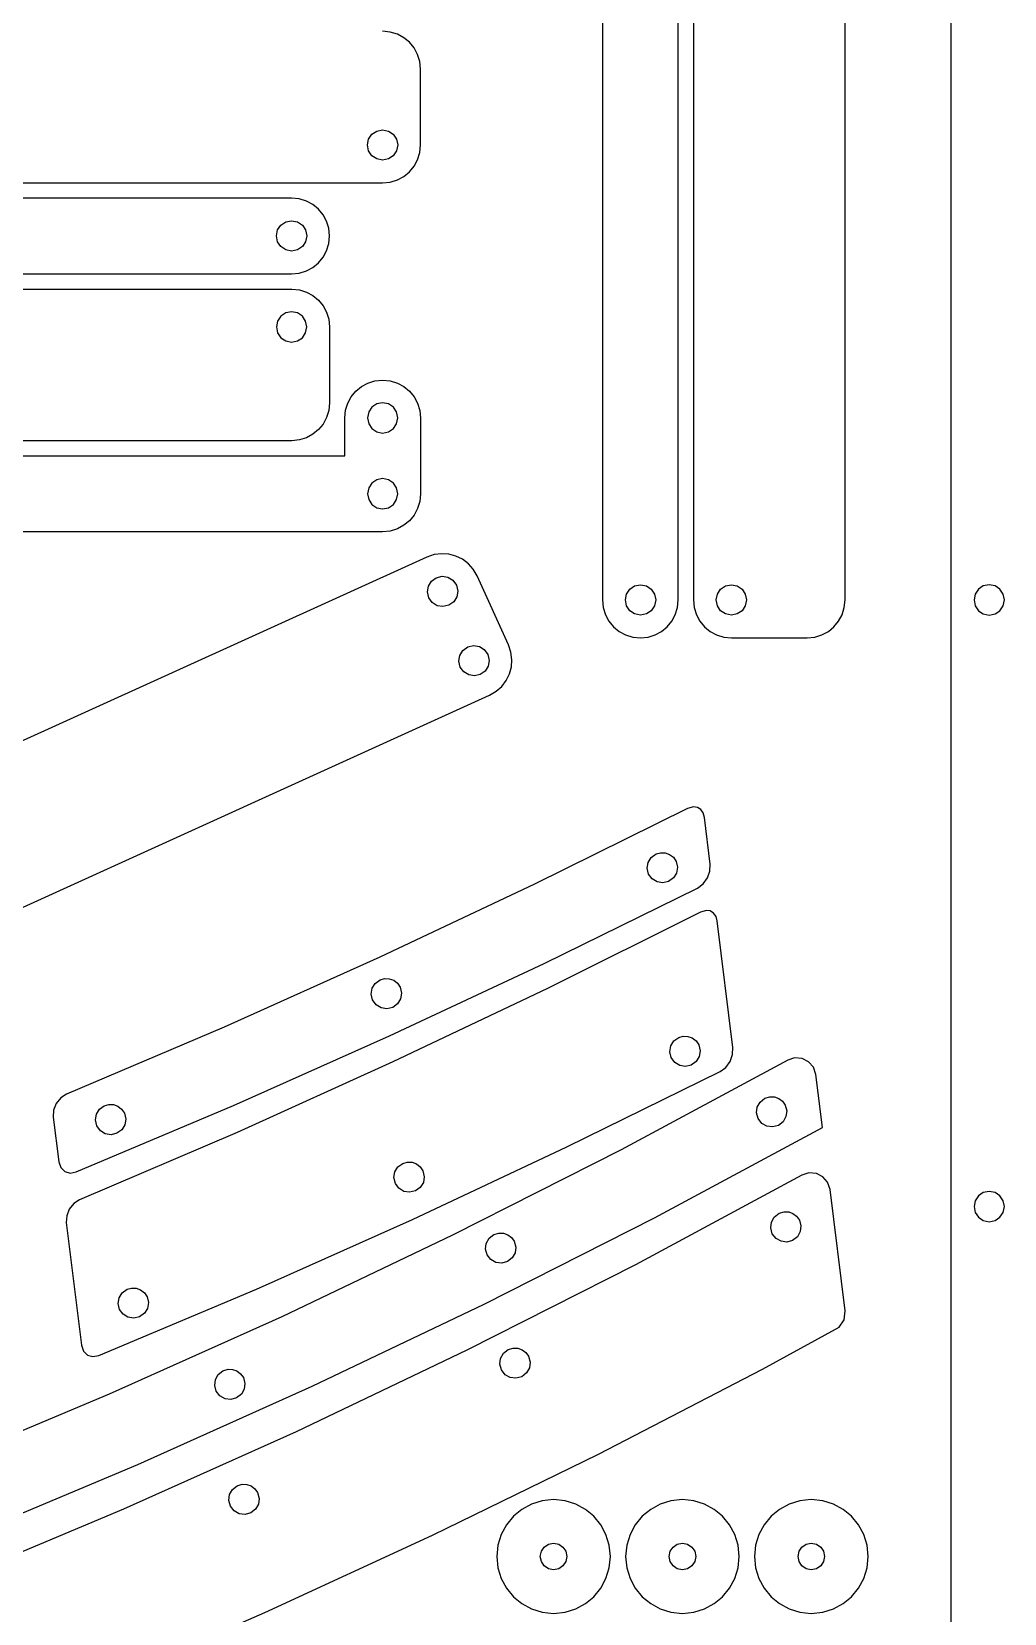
# Model space of a CAD drawing. Extents: x -2300 to 2026, y -6513 to 1502.
# Drawn here: x -1498.1 to -1369.8, y 963.6 to 1172.2 of the extents above; entities that cross this region are included whole.
import ezdxf

# ---------------------------------------------------------------- set-up
doc = ezdxf.new("R2010")
doc.units = 0

msp = doc.modelspace()

# ---------------------------------------------------------------- linework, layer by layer
at = {"layer": 'Layer 1'}
for p, q in [((-1422.83992, 1497.24), (-1422.84, 1097.24)), ((-1412.84008, 1097.24), (-1412.84, 1497.24)), ((-1410.84017, 1497.23959), (-1410.84, 1097.24)), ((-1390.83983, 1097.24041), (-1390.84, 1497.24)), ((-1376.83972, 857.236), (-1376.84, 1497.24)), ((-1450.84025, 1172.138952), (-1451.85041, 1172.24019)), ((-1449.900494, 1171.848444), (-1450.84025, 1172.138952)), ((-1449.050955, 1171.388475), (-1449.900494, 1171.848444)), ((-1448.311447, 1170.778853), (-1449.050955, 1171.388475)), ((-1447.701785, 1170.039385), (-1448.311447, 1170.778853)), ((-1447.24178, 1169.189882), (-1447.701785, 1170.039385)), ((-1446.951247, 1168.250151), (-1447.24178, 1169.189882)), ((-1446.85, 1167.24), (-1446.951247, 1168.250151)), ((-1446.84959, 1157.24019), (-1446.85, 1167.24)), ((-1453.84901, 1157.23985), (-1453.691865, 1158.018394)), ((-1453.691865, 1158.018394), (-1453.263305, 1158.654068)), ((-1453.263305, 1158.654068), (-1452.627645, 1159.082639)), ((-1452.627645, 1159.082639), (-1451.8492, 1159.23988)), ((-1451.8492, 1159.23988), (-1451.070436, 1159.082762)), ((-1451.8492, 1159.23988), (-1451.8492, 1159.23988)), ((-1451.070436, 1159.082762), (-1450.434519, 1158.654229)), ((-1450.434519, 1158.654229), (-1450.005824, 1158.018515)), ((-1450.005824, 1158.018515), (-1449.84873, 1157.23985)), ((-1453.691711, 1156.461498), (-1453.84901, 1157.23985)), ((-1453.26306, 1155.825828), (-1453.691711, 1156.461498)), ((-1452.627432, 1155.397216), (-1453.26306, 1155.825828)), ((-1450.434683, 1155.82566), (-1451.070559, 1155.397092)), ((-1450.005948, 1156.461371), (-1450.434683, 1155.82566)), ((-1449.84873, 1157.23985), (-1450.005948, 1156.461371)), ((-1447.24137, 1155.290308), (-1446.950837, 1156.230039)), ((-1446.950837, 1156.230039), (-1446.84959, 1157.24019)), ((-1451.8492, 1155.24004), (-1452.627432, 1155.397216)), ((-1451.070559, 1155.397092), (-1451.8492, 1155.24004)), ((-1449.050545, 1153.091715), (-1448.311037, 1153.701338)), ((-1448.311037, 1153.701338), (-1447.701375, 1154.440805)), ((-1447.701375, 1154.440805), (-1447.24137, 1155.290308)), ((-2171.85025, 1152.23981), (-1451.85, 1152.24)), ((-1451.85, 1152.24), (-1450.83984, 1152.341238)), ((-1450.83984, 1152.341238), (-1449.900084, 1152.631746)), ((-1449.900084, 1152.631746), (-1449.050545, 1153.091715)), ((-1463.85, 1150.23994), (-2178.85, 1150.24)), ((-1462.83984, 1150.138702), (-1463.85, 1150.23994)), ((-1461.900084, 1149.848194), (-1462.83984, 1150.138702)), ((-1461.050545, 1149.388225), (-1461.900084, 1149.848194)), ((-1460.311037, 1148.778603), (-1461.050545, 1149.388225)), ((-1459.701375, 1148.039135), (-1460.311037, 1148.778603)), ((-1459.24137, 1147.189632), (-1459.701375, 1148.039135)), ((-1465.84901, 1145.25809), (-1465.691865, 1146.036507)), ((-1465.691711, 1144.479611), (-1465.84901, 1145.25809)), ((-1465.691865, 1146.036507), (-1465.263305, 1146.672115)), ((-1465.263305, 1146.672115), (-1464.627645, 1147.100663)), ((-1464.627645, 1147.100663), (-1463.8492, 1147.2579)), ((-1463.8492, 1147.2579), (-1463.070436, 1147.100785)), ((-1463.8492, 1147.2579), (-1463.8492, 1147.2579)), ((-1463.070436, 1147.100785), (-1462.434519, 1146.672277)), ((-1462.434519, 1146.672277), (-1462.005824, 1146.036628)), ((-1461.84873, 1145.25809), (-1462.005948, 1144.479484)), ((-1462.005824, 1146.036628), (-1461.84873, 1145.25809)), ((-1458.950837, 1146.249901), (-1459.24137, 1147.189632)), ((-1458.84959, 1145.23975), (-1458.950837, 1146.249901)), ((-1458.950837, 1144.229618), (-1458.84959, 1145.23975)), ((-1465.26306, 1143.843876), (-1465.691711, 1144.479611)), ((-1464.627432, 1143.41524), (-1465.26306, 1143.843876)), ((-1463.8492, 1143.25806), (-1464.627432, 1143.41524)), ((-1463.070559, 1143.415115), (-1463.8492, 1143.25806)), ((-1462.434683, 1143.843708), (-1463.070559, 1143.415115)), ((-1462.005948, 1144.479484), (-1462.434683, 1143.843708)), ((-1459.701375, 1142.440504), (-1459.24137, 1143.289937)), ((-1459.24137, 1143.289937), (-1458.950837, 1144.229618)), ((-1461.900084, 1140.631677), (-1461.050545, 1141.091576)), ((-1461.050545, 1141.091576), (-1460.311037, 1141.701118)), ((-1460.311037, 1141.701118), (-1459.701375, 1142.440504)), ((-2183.85025, 1140.24025), (-1463.85, 1140.24)), ((-1463.85, 1140.24), (-1462.83984, 1140.341219)), ((-1462.83984, 1140.341219), (-1461.900084, 1140.631677)), ((-2183.85047, 1138.24019), (-1463.84, 1138.24)), ((-1463.84, 1138.24), (-1462.829849, 1138.138753)), ((-1462.829849, 1138.138753), (-1461.890118, 1137.848223)), ((-1461.890118, 1137.848223), (-1461.040615, 1137.388227)), ((-1461.040615, 1137.388227), (-1460.301147, 1136.77858)), ((-1464.627055, 1135.082764), (-1465.262725, 1134.654152)), ((-1463.8487, 1135.23994), (-1464.627055, 1135.082764)), ((-1463.070152, 1135.082888), (-1463.8487, 1135.23994)), ((-1462.434265, 1134.65432), (-1463.070152, 1135.082888)), ((-1460.301147, 1136.77858), (-1459.691525, 1136.039099)), ((-1459.691525, 1136.039099), (-1459.231556, 1135.189599)), ((-1459.231556, 1135.189599), (-1458.941048, 1134.249897)), ((-1465.691335, 1134.018482), (-1465.84851, 1133.24013)), ((-1465.84851, 1133.24013), (-1465.691364, 1132.461586)), ((-1465.262725, 1134.654152), (-1465.691335, 1134.018482)), ((-1462.005478, 1134.018609), (-1462.434265, 1134.65432)), ((-1461.84823, 1133.24013), (-1462.005478, 1134.018609)), ((-1462.005447, 1132.461465), (-1461.84823, 1133.24013)), ((-1458.941048, 1134.249897), (-1458.83981, 1133.23981)), ((-1458.83981, 1133.23981), (-1458.84, 1123.24)), ((-1465.691364, 1132.461586), (-1465.262805, 1131.825912)), ((-1465.262805, 1131.825912), (-1464.627145, 1131.397341)), ((-1464.627145, 1131.397341), (-1463.8487, 1131.2401)), ((-1463.8487, 1131.2401), (-1463.070056, 1131.397218)), ((-1463.8487, 1131.2401), (-1463.8487, 1131.2401)), ((-1463.070056, 1131.397218), (-1462.43418, 1131.825751)), ((-1462.43418, 1131.825751), (-1462.005447, 1132.461465)), ((-1455.988424, 1124.039022), (-1455.378882, 1124.778357)), ((-1455.378882, 1124.778357), (-1454.639496, 1125.387869)), ((-1454.639496, 1125.387869), (-1453.790063, 1125.847764)), ((-1453.790063, 1125.847764), (-1452.850382, 1126.138248)), ((-1452.850382, 1126.138248), (-1451.84025, 1126.23953)), ((-1451.84025, 1126.23953), (-1451.84, 1126.23)), ((-1451.84, 1126.23), (-1450.829995, 1126.128782)), ((-1450.829995, 1126.128782), (-1449.890376, 1125.838327)), ((-1449.890376, 1125.838327), (-1449.040959, 1125.378436)), ((-1449.040959, 1125.378436), (-1448.30156, 1124.76891)), ((-1448.30156, 1124.76891), (-1447.691996, 1124.02955)), ((-1458.84, 1123.24), (-1458.941238, 1122.229849)), ((-1456.738781, 1122.25005), (-1456.448323, 1123.189655)), ((-1456.448323, 1123.189655), (-1455.988424, 1124.039022)), ((-1453.254461, 1122.662677), (-1453.683005, 1122.027028)), ((-1452.618695, 1123.091185), (-1453.254461, 1122.662677)), ((-1451.84, 1123.2483), (-1452.618695, 1123.091185)), ((-1451.06159, 1123.091156), (-1451.84, 1123.2483)), ((-1451.84, 1123.2483), (-1451.84, 1123.2483)), ((-1450.426005, 1122.662597), (-1451.06159, 1123.091156)), ((-1449.997521, 1122.026938), (-1450.426005, 1122.662597)), ((-1447.691996, 1124.02955), (-1447.232082, 1123.180156)), ((-1447.232082, 1123.180156), (-1446.941634, 1122.240529)), ((-1459.691715, 1120.440615), (-1460.301338, 1119.701147)), ((-1459.231746, 1121.290118), (-1459.691715, 1120.440615)), ((-1458.941238, 1122.229849), (-1459.231746, 1121.290118)), ((-1456.84, 1121.24), (-1456.738781, 1122.25005)), ((-1456.84, 1116.23), (-1456.84, 1121.24)), ((-1453.683005, 1122.027028), (-1453.84003, 1121.24849)), ((-1453.84003, 1121.24849), (-1453.682881, 1120.470011)), ((-1453.682881, 1120.470011), (-1453.254297, 1119.8343)), ((-1450.426168, 1119.834468), (-1449.997582, 1120.470138)), ((-1449.997582, 1120.470138), (-1449.84041, 1121.24849)), ((-1449.84041, 1121.24849), (-1449.997521, 1122.026938)), ((-1446.941634, 1122.240529), (-1446.84047, 1121.23047)), ((-1446.84047, 1121.23047), (-1446.84, 1111.23)), ((-1463.84019, 1118.23981), (-2183.85, 1118.24)), ((-1462.830039, 1118.341048), (-1463.84019, 1118.23981)), ((-1461.890308, 1118.631556), (-1462.830039, 1118.341048)), ((-1461.040805, 1119.091525), (-1461.890308, 1118.631556)), ((-1460.301338, 1119.701147), (-1461.040805, 1119.091525)), ((-1453.254297, 1119.8343), (-1452.618572, 1119.405732)), ((-1452.618572, 1119.405732), (-1451.84, 1119.24868)), ((-1451.84, 1119.24868), (-1451.061772, 1119.405856)), ((-1451.061772, 1119.405856), (-1450.426168, 1119.834468)), ((-1771.85, 1116.23972), (-1456.84, 1116.23)), ((-1453.683005, 1112.026628), (-1453.84003, 1111.24809)), ((-1453.254461, 1112.662277), (-1453.683005, 1112.026628)), ((-1452.618695, 1113.090785), (-1453.254461, 1112.662277)), ((-1451.84, 1113.2479), (-1452.618695, 1113.090785)), ((-1451.06159, 1113.090663), (-1451.84, 1113.2479)), ((-1451.84, 1113.2479), (-1451.84, 1113.2479)), ((-1450.426005, 1112.662115), (-1451.06159, 1113.090663)), ((-1449.997521, 1112.026507), (-1450.426005, 1112.662115)), ((-1449.84041, 1111.24809), (-1449.997521, 1112.026507)), ((-1453.84003, 1111.24809), (-1453.682881, 1110.469608)), ((-1453.682881, 1110.469608), (-1453.254297, 1109.833873)), ((-1453.254297, 1109.833873), (-1452.618572, 1109.405239)), ((-1451.061772, 1109.405271), (-1450.426168, 1109.833958)), ((-1450.426168, 1109.833958), (-1449.997582, 1110.469704)), ((-1449.997582, 1110.469704), (-1449.84041, 1111.24809)), ((-1446.941237, 1110.219878), (-1447.231742, 1109.280221)), ((-1446.84, 1111.23), (-1446.941237, 1110.219878)), ((-1452.618572, 1109.405239), (-1451.84, 1109.24806)), ((-1451.84, 1109.24806), (-1451.061772, 1109.405271)), ((-1448.30131, 1107.691478), (-1449.040751, 1107.081976)), ((-1447.691703, 1108.430824), (-1448.30131, 1107.691478)), ((-1447.231742, 1109.280221), (-1447.691703, 1108.430824)), ((-1451.83997, 1106.23047), (-1771.85, 1106.24)), ((-1450.829892, 1106.331679), (-1451.83997, 1106.23047)), ((-1449.890215, 1106.622113), (-1450.829892, 1106.331679)), ((-1449.040751, 1107.081976), (-1449.890215, 1106.622113)), ((-1445.992, 1102.89282), (-1664.53, 1003.69)), ((-1445.030354, 1103.218191), (-1445.992, 1102.89282)), ((-1444.054617, 1103.342143), (-1445.030354, 1103.218191)), ((-1443.091009, 1103.274514), (-1444.054617, 1103.342143)), ((-1442.165745, 1103.025142), (-1443.091009, 1103.274514)), ((-1441.305043, 1102.603866), (-1442.165745, 1103.025142)), ((-1440.53512, 1102.020523), (-1441.305043, 1102.603866)), ((-1439.882193, 1101.284952), (-1440.53512, 1102.020523)), ((-1445.804434, 1099.060086), (-1445.402732, 1099.713074)), ((-1445.402732, 1099.713074), (-1444.759, 1100.177995)), ((-1444.759, 1100.178), (-1443.985073, 1100.356841)), ((-1444.759, 1100.177995), (-1444.759, 1100.178)), ((-1443.985073, 1100.356841), (-1443.228887, 1100.229473)), ((-1443.228887, 1100.229473), (-1442.575696, 1099.827827)), ((-1442.575696, 1099.827827), (-1442.11075, 1099.18383)), ((-1439.37248, 1100.40699), (-1439.882193, 1101.284952)), ((-1435.23899, 1091.30136), (-1439.37248, 1100.40699)), ((-1445.932022, 1098.30414), (-1445.804434, 1099.060086)), ((-1445.753411, 1097.530345), (-1445.932022, 1098.30414)), ((-1445.288534, 1096.886622), (-1445.753411, 1097.530345)), ((-1442.059782, 1097.653831), (-1442.461615, 1097.00073)), ((-1442.11075, 1099.18383), (-1441.932146, 1098.409947)), ((-1441.932146, 1098.409947), (-1442.059782, 1097.653831)), ((-1422.84, 1097.24), (-1422.738782, 1096.229846)), ((-1419.82197, 1097.2399), (-1419.664792, 1098.018187)), ((-1419.664915, 1096.461387), (-1419.82197, 1097.2399)), ((-1419.664792, 1098.018187), (-1419.236177, 1098.653705)), ((-1419.236177, 1098.653705), (-1418.600503, 1099.082163)), ((-1418.600503, 1099.082163), (-1417.82215, 1099.23927)), ((-1417.82215, 1099.23927), (-1417.043615, 1099.082226)), ((-1417.043615, 1099.082226), (-1416.407942, 1098.653871)), ((-1416.407942, 1098.653871), (-1415.979363, 1098.018373)), ((-1415.979363, 1098.018373), (-1415.82211, 1097.2399)), ((-1415.82211, 1097.2399), (-1415.979228, 1096.461269)), ((-1415.82211, 1097.2399), (-1415.82211, 1097.2399)), ((-1412.941318, 1096.229846), (-1412.84008, 1097.24)), ((-1410.84, 1097.24), (-1410.738763, 1096.229846)), ((-1407.83994, 1097.2399), (-1407.682766, 1098.018187)), ((-1407.682897, 1096.461387), (-1407.83994, 1097.2399)), ((-1407.682766, 1098.018187), (-1407.25416, 1098.653705)), ((-1407.25416, 1098.653705), (-1406.618493, 1099.082163)), ((-1406.618493, 1099.082163), (-1405.84014, 1099.23927)), ((-1405.84014, 1099.23927), (-1405.06159, 1099.082226)), ((-1405.06159, 1099.082226), (-1404.425914, 1098.653871)), ((-1404.425914, 1098.653871), (-1403.997341, 1098.018373)), ((-1403.997341, 1098.018373), (-1403.8401, 1097.2399)), ((-1403.8401, 1097.2399), (-1403.997218, 1096.461269)), ((-1403.8401, 1097.2399), (-1403.8401, 1097.2399)), ((-1390.941068, 1096.230256), (-1390.83983, 1097.24041)), ((-1373.664801, 1098.015114), (-1373.82198, 1097.2366)), ((-1373.236167, 1098.650924), (-1373.664801, 1098.015114)), ((-1372.600432, 1099.079636), (-1373.236167, 1098.650924)), ((-1371.82195, 1099.23685), (-1372.600432, 1099.079636)), ((-1371.043412, 1099.079761), (-1371.82195, 1099.23685)), ((-1370.407763, 1098.651092), (-1371.043412, 1099.079761)), ((-1369.979255, 1098.015241), (-1370.407763, 1098.651092)), ((-1369.82214, 1097.2366), (-1369.979255, 1098.015241)), ((-1444.635493, 1096.484963), (-1445.288534, 1096.886622)), ((-1443.879459, 1096.357382), (-1444.635493, 1096.484963)), ((-1443.105601, 1096.53589), (-1443.879459, 1096.357382)), ((-1442.461615, 1097.00073), (-1443.105601, 1096.53589)), ((-1422.738782, 1096.229846), (-1422.448325, 1095.290092)), ((-1422.448325, 1095.290092), (-1421.988427, 1094.440554)), ((-1419.236341, 1095.825576), (-1419.664915, 1096.461387)), ((-1418.600626, 1095.396864), (-1419.236341, 1095.825576)), ((-1417.82215, 1095.23965), (-1418.600626, 1095.396864)), ((-1417.043479, 1095.396746), (-1417.82215, 1095.23965)), ((-1416.407762, 1095.825419), (-1417.043479, 1095.396746)), ((-1415.979228, 1096.461269), (-1416.407762, 1095.825419)), ((-1413.691794, 1094.440554), (-1413.231825, 1095.290092)), ((-1413.231825, 1095.290092), (-1412.941318, 1096.229846)), ((-1410.738763, 1096.229846), (-1410.448259, 1095.290092)), ((-1410.448259, 1095.290092), (-1409.988294, 1094.440554)), ((-1407.254329, 1095.825576), (-1407.682897, 1096.461387)), ((-1406.618616, 1095.396864), (-1407.254329, 1095.825576)), ((-1405.84014, 1095.23965), (-1406.618616, 1095.396864)), ((-1405.061469, 1095.396746), (-1405.84014, 1095.23965)), ((-1404.425752, 1095.825419), (-1405.061469, 1095.396746)), ((-1403.997218, 1096.461269), (-1404.425752, 1095.825419)), ((-1391.691544, 1094.440964), (-1391.231575, 1095.290502)), ((-1391.231575, 1095.290502), (-1390.941068, 1096.230256)), ((-1373.82198, 1097.2366), (-1373.6648, 1096.458241)), ((-1373.6648, 1096.458241), (-1373.236164, 1095.822547)), ((-1373.236164, 1095.822547), (-1372.600429, 1095.393873)), ((-1372.600429, 1095.393873), (-1371.82195, 1095.23657)), ((-1371.82195, 1095.23657), (-1371.043533, 1095.393719)), ((-1371.043533, 1095.393719), (-1370.407925, 1095.822303)), ((-1370.407925, 1095.822303), (-1369.979377, 1096.458028)), ((-1369.979377, 1096.458028), (-1369.82214, 1097.2366)), ((-1369.82214, 1097.2366), (-1369.82214, 1097.2366)), ((-1421.988427, 1094.440554), (-1421.378886, 1093.701045)), ((-1421.378886, 1093.701045), (-1420.6395, 1093.09138)), ((-1420.6395, 1093.09138), (-1419.790067, 1092.631373)), ((-1415.89038, 1092.631373), (-1415.04088, 1093.09138)), ((-1415.04088, 1093.09138), (-1414.301415, 1093.701045)), ((-1414.301415, 1093.701045), (-1413.691794, 1094.440554)), ((-1409.988294, 1094.440554), (-1409.378676, 1093.701045)), ((-1409.378676, 1093.701045), (-1408.639213, 1093.09138)), ((-1408.639213, 1093.09138), (-1407.789713, 1092.631373)), ((-1393.89013, 1092.631783), (-1393.04063, 1093.09179)), ((-1393.04063, 1093.09179), (-1392.301165, 1093.701455)), ((-1392.301165, 1093.701455), (-1391.691544, 1094.440964)), ((-1441.253932, 1090.574099), (-1440.6102, 1091.038997)), ((-1440.6102, 1091.039), (-1439.836277, 1091.217816)), ((-1440.6102, 1091.038997), (-1440.6102, 1091.039)), ((-1439.836277, 1091.217816), (-1439.080115, 1091.090512)), ((-1439.080115, 1091.090512), (-1438.426988, 1090.68892)), ((-1434.913624, 1090.339697), (-1435.23899, 1091.30136)), ((-1419.790067, 1092.631373), (-1418.850385, 1092.340838)), ((-1418.850385, 1092.340838), (-1417.84025, 1092.23959)), ((-1417.84025, 1092.23959), (-1416.830106, 1092.340838)), ((-1416.830106, 1092.340838), (-1415.89038, 1092.631373)), ((-1407.789713, 1092.631373), (-1406.849983, 1092.340838)), ((-1406.849983, 1092.340838), (-1405.83983, 1092.23959)), ((-1405.83983, 1092.23959), (-1395.84, 1092.24)), ((-1395.84, 1092.24), (-1394.829856, 1092.341248)), ((-1394.829856, 1092.341248), (-1393.89013, 1092.631783)), ((-1441.783222, 1089.165173), (-1441.655634, 1089.921121)), ((-1441.604611, 1088.391367), (-1441.783222, 1089.165173)), ((-1441.655634, 1089.921121), (-1441.253932, 1090.574099)), ((-1438.426988, 1090.68892), (-1437.96217, 1090.044874)), ((-1437.96217, 1090.044874), (-1437.783473, 1089.270991)), ((-1437.783473, 1089.270991), (-1437.91112, 1088.514875)), ((-1434.789699, 1089.363917), (-1434.913624, 1090.339697)), ((-1434.857372, 1088.400247), (-1434.789699, 1089.363917)), ((-1441.139645, 1087.747648), (-1441.604611, 1088.391367)), ((-1440.486638, 1087.34598), (-1441.139645, 1087.747648)), ((-1439.730721, 1087.218398), (-1440.486638, 1087.34598)), ((-1438.957021, 1087.396934), (-1439.730721, 1087.218398)), ((-1438.313004, 1087.861774), (-1438.957021, 1087.396934)), ((-1437.91112, 1088.514875), (-1438.313004, 1087.861774)), ((-1435.528147, 1086.614141), (-1435.106802, 1087.474913)), ((-1435.106802, 1087.474913), (-1434.857372, 1088.400247)), ((-1437.72524, 1084.68147), (-1436.847208, 1085.191193)), ((-1436.847208, 1085.191193), (-1436.111562, 1085.844159)), ((-1436.111562, 1085.844159), (-1435.528147, 1086.614141)), ((-1656.26324, 985.47867), (-1437.72524, 1084.68147)), ((-1411.614647, 1069.744656), (-1431.812978, 1059.745301)), ((-1410.83, 1069.96), (-1411.614647, 1069.744656)), ((-1410.305575, 1069.878732), (-1410.830026, 1069.960016)), ((-1410.830026, 1069.960016), (-1410.83, 1069.96)), ((-1409.869554, 1069.607246), (-1410.305575, 1069.878732)), ((-1409.552209, 1069.161553), (-1409.869554, 1069.607246)), ((-1409.383786, 1068.557646), (-1409.552209, 1069.161553)), ((-1408.62266, 1062.408566), (-1409.383786, 1068.557646)), ((-1415.778203, 1063.745712), (-1415.199719, 1063.910518)), ((-1415.19972, 1063.91052), (-1414.571609, 1063.890384)), ((-1415.199719, 1063.910518), (-1415.19972, 1063.91052)), ((-1414.571609, 1063.890384), (-1413.986492, 1063.679961)), ((-1416.947931, 1061.869313), (-1416.82193, 1062.625692)), ((-1416.767585, 1061.095722), (-1416.947931, 1061.869313)), ((-1416.82193, 1062.625692), (-1416.421411, 1063.279583)), ((-1416.421411, 1063.279583), (-1415.778203, 1063.745712)), ((-1413.986492, 1063.679961), (-1413.490101, 1063.296275)), ((-1413.490101, 1063.296275), (-1413.12817, 1062.75635)), ((-1413.12817, 1062.75635), (-1412.948226, 1061.982943)), ((-1412.948226, 1061.982943), (-1413.074387, 1061.226756)), ((-1408.67182, 1061.481624), (-1408.62266, 1062.408566)), ((-1431.812978, 1059.745301), (-1452.195922, 1050.114919)), ((-1416.301444, 1060.452767), (-1416.767585, 1061.095722)), ((-1415.647502, 1060.052447), (-1416.301444, 1060.452767)), ((-1414.891107, 1059.926555), (-1415.647502, 1060.052447)), ((-1414.117605, 1060.10688), (-1414.891107, 1059.926555)), ((-1413.474798, 1060.572999), (-1414.117605, 1060.10688)), ((-1413.074387, 1061.226756), (-1413.474798, 1060.572999)), ((-1410.31623, 1059.238696), (-1409.573012, 1059.794394)), ((-1409.573012, 1059.794394), (-1409.00674, 1060.576135)), ((-1409.00674, 1060.576135), (-1408.67182, 1061.481624)), ((-1430.526096, 1049.308057), (-1410.31623, 1059.238696)), ((-1409.923219, 1056.08223), (-1430.110314, 1046.012327)), ((-1409.14, 1056.3), (-1409.923219, 1056.08223)), ((-1409.139989, 1056.30002), (-1409.14, 1056.3)), ((-1408.616336, 1056.220272), (-1409.139989, 1056.30002)), ((-1408.180958, 1055.950022), (-1408.616336, 1056.220272)), ((-1407.864039, 1055.505154), (-1408.180958, 1055.950022)), ((-1407.695759, 1054.90155), (-1407.864039, 1055.505154)), ((-1405.628859, 1038.20365), (-1407.695759, 1054.90155)), ((-1452.195922, 1050.114919), (-1472.769028, 1040.878154)), ((-1450.91733, 1039.741909), (-1430.526096, 1049.308057)), ((-1452.168748, 1047.141492), (-1451.590317, 1047.306822)), ((-1451.590317, 1047.306822), (-1451.59032, 1047.30682)), ((-1451.59032, 1047.30682), (-1450.962348, 1047.286491)), ((-1450.962348, 1047.286491), (-1450.377372, 1047.075878)), ((-1453.338476, 1045.265085), (-1453.212475, 1046.021457)), ((-1453.15813, 1044.491502), (-1453.338476, 1045.265085)), ((-1453.212475, 1046.021457), (-1452.811956, 1046.675349)), ((-1452.811956, 1046.675349), (-1452.168748, 1047.141492)), ((-1430.110314, 1046.012327), (-1450.485032, 1036.31538)), ((-1450.377372, 1047.075878), (-1449.881128, 1046.69204)), ((-1449.881128, 1046.69204), (-1449.51935, 1046.15204)), ((-1449.51935, 1046.15204), (-1449.339195, 1045.378658)), ((-1449.339195, 1045.378658), (-1449.46511, 1044.622506)), ((-1452.69193, 1043.848557), (-1453.15813, 1044.491502)), ((-1452.038047, 1043.448235), (-1452.69193, 1043.848557)), ((-1451.281712, 1043.322336), (-1452.038047, 1043.448235)), ((-1450.50815, 1043.50266), (-1451.281712, 1043.322336)), ((-1449.865345, 1043.968776), (-1450.50815, 1043.50266)), ((-1449.46511, 1044.622506), (-1449.865345, 1043.968776)), ((-1472.769028, 1040.878154), (-1493.537847, 1032.059656)), ((-1471.495839, 1030.565554), (-1450.91733, 1039.741909)), ((-1413.8282, 1038.420764), (-1413.427681, 1039.074658)), ((-1413.427681, 1039.074658), (-1412.784473, 1039.540792)), ((-1412.784473, 1039.540792), (-1412.205989, 1039.705601)), ((-1412.205989, 1039.705601), (-1412.20599, 1039.7056)), ((-1412.20599, 1039.7056), (-1411.577874, 1039.685464)), ((-1411.577874, 1039.685464), (-1410.99275, 1039.47504)), ((-1410.99275, 1039.47504), (-1410.496359, 1039.091354)), ((-1410.496359, 1039.091354), (-1410.13444, 1038.55143)), ((-1413.954201, 1037.664388), (-1413.8282, 1038.420764)), ((-1413.773855, 1036.890802), (-1413.954201, 1037.664388)), ((-1413.30771, 1036.247847), (-1413.773855, 1036.890802)), ((-1410.080647, 1037.021836), (-1410.481064, 1036.368079)), ((-1410.13444, 1038.55143), (-1409.954485, 1037.778023)), ((-1409.954485, 1037.778023), (-1410.080647, 1037.021836)), ((-1406.012965, 1036.371219), (-1405.678037, 1037.276708)), ((-1405.678037, 1037.276708), (-1405.628859, 1038.20365)), ((-1397.49, 1036.84), (-1398.409929, 1036.536605)), ((-1396.50009, 1036.76595), (-1397.490023, 1036.841351)), ((-1397.490023, 1036.841351), (-1397.49, 1036.84)), ((-1397.49, 1036.84), (-1397.49, 1036.84)), ((-1395.645617, 1036.331846), (-1396.50009, 1036.76595)), ((-1450.485032, 1036.31538), (-1471.052667, 1027.015858)), ((-1427.532325, 1025.103141), (-1407.322459, 1035.03378)), ((-1398.409929, 1036.536605), (-1420.379922, 1024.737463)), ((-1412.653761, 1035.847527), (-1413.30771, 1036.247847)), ((-1411.897365, 1035.721635), (-1412.653761, 1035.847527)), ((-1411.123875, 1035.90196), (-1411.897365, 1035.721635)), ((-1410.481064, 1036.368079), (-1411.123875, 1035.90196)), ((-1407.322459, 1035.03378), (-1406.579241, 1035.589478)), ((-1406.579241, 1035.589478), (-1406.012965, 1036.371219)), ((-1395.016282, 1035.608984), (-1395.645617, 1036.331846)), ((-1394.701763, 1034.667311), (-1395.016282, 1035.608984)), ((-1393.83319, 1027.650481), (-1394.701763, 1034.667311)), ((-1494.896177, 1030.829703), (-1495.246162, 1029.957671)), ((-1494.307789, 1031.562581), (-1494.896177, 1030.829703)), ((-1493.537847, 1032.059656), (-1494.307789, 1031.562581)), ((-1492.26753, 1021.804296), (-1471.495839, 1030.565554)), ((-1489.203003, 1030.071095), (-1488.559948, 1030.537182)), ((-1488.559948, 1030.537182), (-1487.981517, 1030.702515)), ((-1487.98152, 1030.70252), (-1487.353575, 1030.682186)), ((-1487.981517, 1030.702515), (-1487.98152, 1030.70252)), ((-1487.353575, 1030.682186), (-1486.768643, 1030.471566)), ((-1402.430104, 1030.358498), (-1402.054689, 1031.027015)), ((-1402.054689, 1031.027015), (-1401.429653, 1031.517129)), ((-1401.429653, 1031.517129), (-1400.760999, 1031.717596)), ((-1400.761, 1031.7176), (-1400.15863, 1031.695256)), ((-1400.760999, 1031.717596), (-1400.761, 1031.7176)), ((-1400.15863, 1031.695256), (-1399.59423, 1031.497196)), ((-1399.59423, 1031.497196), (-1399.109026, 1031.137061)), ((-1399.109026, 1031.137061), (-1398.74424, 1030.62849)), ((-1398.74424, 1030.62849), (-1398.53503, 1029.862495)), ((-1495.246162, 1029.957671), (-1495.300897, 1029.043136)), ((-1495.300897, 1029.043136), (-1494.57205, 1023.155086)), ((-1489.729535, 1028.660831), (-1489.603483, 1029.417222)), ((-1489.549303, 1027.887192), (-1489.729535, 1028.660831)), ((-1489.603483, 1029.417222), (-1489.203003, 1030.071095)), ((-1486.768643, 1030.471566), (-1486.272408, 1030.087727)), ((-1486.272408, 1030.087727), (-1485.91055, 1029.54774)), ((-1485.91055, 1029.54774), (-1485.730395, 1028.774396)), ((-1485.730395, 1028.774396), (-1485.856307, 1028.018239)), ((-1402.527344, 1029.59796), (-1402.430104, 1030.358498)), ((-1402.317858, 1028.831779), (-1402.527344, 1029.59796)), ((-1401.827668, 1028.206887), (-1402.317858, 1028.831779)), ((-1399.007721, 1028.433742), (-1399.632498, 1027.94364)), ((-1398.632378, 1029.102136), (-1399.007721, 1028.433742)), ((-1398.53503, 1029.862495), (-1398.632378, 1029.102136)), ((-1471.052667, 1027.015858), (-1491.818519, 1018.13823)), ((-1489.083044, 1027.244286), (-1489.549303, 1027.887192)), ((-1488.429063, 1026.84399), (-1489.083044, 1027.244286)), ((-1487.672707, 1026.718084), (-1488.429063, 1026.84399)), ((-1486.899323, 1026.89835), (-1487.672707, 1026.718084)), ((-1486.256534, 1027.364485), (-1486.899323, 1026.89835)), ((-1485.856307, 1028.018239), (-1486.256534, 1027.364485)), ((-1415.997833, 1015.754981), (-1393.83319, 1027.650481)), ((-1401.159078, 1027.831505), (-1401.827668, 1028.206887)), ((-1400.398538, 1027.734225), (-1401.159078, 1027.831505)), ((-1399.632498, 1027.94364), (-1400.398538, 1027.734225)), ((-1447.923559, 1015.536992), (-1427.532325, 1025.103141)), ((-1420.379922, 1024.737463), (-1442.627001, 1013.460118)), ((-1494.57205, 1023.155086), (-1494.307029, 1022.371091)), ((-1494.307029, 1022.371091), (-1493.785123, 1021.855421)), ((-1450.218748, 1021.816531), (-1449.818229, 1022.470421)), ((-1449.818229, 1022.470421), (-1449.175021, 1022.936562)), ((-1449.175021, 1022.936562), (-1448.59659, 1023.101895)), ((-1448.59659, 1023.1019), (-1447.968618, 1023.08157)), ((-1448.59659, 1023.101895), (-1448.59659, 1023.1019)), ((-1447.968618, 1023.08157), (-1447.383642, 1022.870956)), ((-1447.383642, 1022.870956), (-1446.887398, 1022.487119)), ((-1446.887398, 1022.487119), (-1446.52562, 1021.94712)), ((-1493.785123, 1021.855421), (-1493.08055, 1021.651886)), ((-1493.08055, 1021.651886), (-1492.26753, 1021.804296)), ((-1450.344749, 1021.060159), (-1450.218748, 1021.816531)), ((-1450.164403, 1020.286572), (-1450.344749, 1021.060159)), ((-1449.698185, 1019.643627), (-1450.164403, 1020.286572)), ((-1446.471377, 1020.417581), (-1446.871604, 1019.763848)), ((-1446.52562, 1021.94712), (-1446.345465, 1021.173736)), ((-1446.345465, 1021.173736), (-1446.471377, 1020.417581)), ((-1396.529902, 1021.366605), (-1418.499895, 1009.567463)), ((-1395.61, 1021.67), (-1396.529902, 1021.366605)), ((-1394.620402, 1021.596027), (-1395.610334, 1021.671421)), ((-1395.610334, 1021.671421), (-1395.61, 1021.67)), ((-1395.61, 1021.67), (-1395.61, 1021.67)), ((-1393.765922, 1021.161925), (-1394.620402, 1021.596027)), ((-1393.136577, 1020.439064), (-1393.765922, 1021.161925)), ((-1392.822054, 1019.497391), (-1393.136577, 1020.439064)), ((-1491.818519, 1018.13823), (-1492.587623, 1017.63927)), ((-1449.044294, 1019.243305), (-1449.698185, 1019.643627)), ((-1448.287955, 1019.117406), (-1449.044294, 1019.243305)), ((-1447.514393, 1019.29773), (-1448.287955, 1019.117406)), ((-1446.871604, 1019.763848), (-1447.514393, 1019.29773)), ((-1390.838264, 1003.470791), (-1392.822054, 1019.497391)), ((-1373.664801, 1018.014748), (-1373.82198, 1017.2362)), ((-1373.236167, 1018.650635), (-1373.664801, 1018.014748)), ((-1372.600432, 1019.079422), (-1373.236167, 1018.650635)), ((-1371.82195, 1019.23667), (-1372.600432, 1019.079422)), ((-1371.043412, 1019.079453), (-1371.82195, 1019.23667)), ((-1370.407763, 1018.65072), (-1371.043412, 1019.079453)), ((-1369.979255, 1018.014844), (-1370.407763, 1018.65072)), ((-1369.82214, 1017.2362), (-1369.979255, 1018.014844)), ((-1493.524857, 1016.031706), (-1493.579429, 1015.11677)), ((-1493.175329, 1016.904817), (-1493.524857, 1016.031706)), ((-1492.587623, 1017.63927), (-1493.175329, 1016.904817)), ((-1400.174696, 1015.857015), (-1399.54966, 1016.347129)), ((-1399.54966, 1016.347129), (-1398.881006, 1016.547596)), ((-1398.881006, 1016.547596), (-1398.881, 1016.5476)), ((-1398.881, 1016.5476), (-1398.278629, 1016.525256)), ((-1398.278629, 1016.525256), (-1397.714228, 1016.327196)), ((-1397.714228, 1016.327196), (-1397.229017, 1015.967061)), ((-1397.229017, 1015.967061), (-1396.86422, 1015.45849)), ((-1373.82198, 1017.2362), (-1373.6648, 1016.457944)), ((-1373.6648, 1016.457944), (-1373.236164, 1015.822478)), ((-1370.407925, 1015.822233), (-1369.979377, 1016.457732)), ((-1369.979377, 1016.457732), (-1369.82214, 1017.2362)), ((-1369.82214, 1017.2362), (-1369.82214, 1017.2362)), ((-1493.579429, 1015.11677), (-1491.578279, 998.95017)), ((-1468.502068, 1006.360638), (-1447.923559, 1015.536992)), ((-1438.442143, 1004.385015), (-1415.997833, 1015.754981)), ((-1400.647351, 1014.42796), (-1400.550111, 1015.188498)), ((-1400.437865, 1013.661779), (-1400.647351, 1014.42796)), ((-1400.550111, 1015.188498), (-1400.174696, 1015.857015)), ((-1396.752371, 1013.932136), (-1397.127716, 1013.263742)), ((-1396.86422, 1015.45849), (-1396.655021, 1014.692495)), ((-1396.655021, 1014.692495), (-1396.752371, 1013.932136)), ((-1373.236164, 1015.822478), (-1372.600429, 1015.394029)), ((-1372.600429, 1015.394029), (-1371.82195, 1015.23683)), ((-1371.82195, 1015.23683), (-1371.043533, 1015.393876)), ((-1371.043533, 1015.393876), (-1370.407925, 1015.822233)), ((-1442.627001, 1013.460118), (-1465.141939, 1002.709808)), ((-1438.263376, 1011.628668), (-1438.166211, 1012.389205)), ((-1438.166211, 1012.389205), (-1437.790877, 1013.05772)), ((-1437.790877, 1013.05772), (-1437.165889, 1013.547839)), ((-1437.165889, 1013.547839), (-1436.496997, 1013.748308)), ((-1436.496997, 1013.748308), (-1436.497, 1013.7483)), ((-1436.497, 1013.7483), (-1435.894633, 1013.725957)), ((-1435.894633, 1013.725957), (-1435.330256, 1013.527894)), ((-1435.330256, 1013.527894), (-1434.845114, 1013.167753)), ((-1434.845114, 1013.167753), (-1434.48045, 1012.65917)), ((-1434.48045, 1012.65917), (-1434.271296, 1011.893159)), ((-1434.271296, 1011.893159), (-1434.368561, 1011.132813)), ((-1399.947675, 1013.036887), (-1400.437865, 1013.661779)), ((-1399.279085, 1012.661505), (-1399.947675, 1013.036887)), ((-1398.518545, 1012.564225), (-1399.279085, 1012.661505)), ((-1397.752505, 1012.77364), (-1398.518545, 1012.564225)), ((-1397.127716, 1013.263742), (-1397.752505, 1012.77364)), ((-1438.053856, 1010.862489), (-1438.263376, 1011.628668)), ((-1437.563696, 1010.237593), (-1438.053856, 1010.862489)), ((-1436.895155, 1009.862204), (-1437.563696, 1010.237593)), ((-1436.134625, 1009.764922), (-1436.895155, 1009.862204)), ((-1435.368496, 1009.97435), (-1436.134625, 1009.764922)), ((-1434.743782, 1010.464441), (-1435.368496, 1009.97435)), ((-1434.368561, 1011.132813), (-1434.743782, 1010.464441)), ((-1418.499895, 1009.567463), (-1440.746974, 998.290118)), ((-1489.273759, 997.59938), (-1468.502068, 1006.360638)), ((-1486.609767, 1005.212312), (-1486.209285, 1005.866185)), ((-1486.209285, 1005.866185), (-1485.566218, 1006.332272)), ((-1485.566218, 1006.332272), (-1484.987787, 1006.497602)), ((-1484.987787, 1006.497602), (-1484.98779, 1006.4976)), ((-1484.98779, 1006.4976), (-1484.359847, 1006.477267)), ((-1484.359847, 1006.477267), (-1483.774921, 1006.266647)), ((-1483.774921, 1006.266647), (-1483.278687, 1005.882809)), ((-1483.278687, 1005.882809), (-1482.91682, 1005.34282)), ((-1486.73582, 1004.455921), (-1486.609767, 1005.212312)), ((-1486.5556, 1003.682282), (-1486.73582, 1004.455921)), ((-1486.089341, 1003.039376), (-1486.5556, 1003.682282)), ((-1482.86258, 1003.81332), (-1483.262815, 1003.159569)), ((-1482.91682, 1005.34282), (-1482.736665, 1004.569476)), ((-1482.736665, 1004.569476), (-1482.86258, 1003.81332)), ((-1461.156758, 993.545923), (-1438.442143, 1004.385015)), ((-1390.974895, 1002.30302), (-1390.838264, 1003.470791)), ((-1465.141939, 1002.709808), (-1487.915507, 992.491772)), ((-1485.43536, 1002.63908), (-1486.089341, 1003.039376)), ((-1484.679004, 1002.513174), (-1485.43536, 1002.63908)), ((-1483.90562, 1002.69344), (-1484.679004, 1002.513174)), ((-1483.262815, 1003.159569), (-1483.90562, 1002.69344)), ((-1401.747058, 995.788691), (-1391.605158, 1001.354991)), ((-1391.605158, 1001.354991), (-1390.974895, 1002.30302)), ((-1491.578279, 998.95017), (-1491.313258, 998.166175)), ((-1491.313258, 998.166175), (-1490.791352, 997.650505)), ((-1490.791352, 997.650505), (-1490.086779, 997.44697)), ((-1490.086779, 997.44697), (-1489.273759, 997.59938)), ((-1440.746974, 998.290118), (-1463.261912, 987.539808)), ((-1436.383376, 996.458668), (-1436.286208, 997.219205)), ((-1436.286208, 997.219205), (-1435.910866, 997.88772)), ((-1435.910866, 997.88772), (-1435.285863, 998.377839)), ((-1435.285863, 998.377839), (-1434.616997, 998.578308)), ((-1434.616997, 998.578308), (-1434.617, 998.5783)), ((-1434.617, 998.5783), (-1434.014633, 998.555957)), ((-1434.014633, 998.555957), (-1433.450256, 998.357894)), ((-1433.450256, 998.357894), (-1432.965114, 997.997753)), ((-1432.965114, 997.997753), (-1432.60045, 997.48917)), ((-1432.60045, 997.48917), (-1432.391292, 996.723159)), ((-1473.903529, 994.419276), (-1473.527987, 995.087977)), ((-1473.527987, 995.087977), (-1472.902892, 995.578115)), ((-1472.902892, 995.578115), (-1472.234, 995.778605)), ((-1472.234, 995.778605), (-1472.234, 995.7786)), ((-1472.234, 995.7786), (-1471.631766, 995.756239)), ((-1471.631766, 995.756239), (-1471.067432, 995.558167)), ((-1471.067432, 995.558167), (-1470.582245, 995.198029)), ((-1470.582245, 995.198029), (-1470.21745, 994.68947)), ((-1436.173856, 995.692489), (-1436.383376, 996.458668)), ((-1435.683696, 995.067593), (-1436.173856, 995.692489)), ((-1435.015155, 994.692205), (-1435.683696, 995.067593)), ((-1432.863771, 995.294441), (-1433.488496, 994.80435)), ((-1432.488551, 995.962813), (-1432.863771, 995.294441)), ((-1432.391292, 996.723159), (-1432.488551, 995.962813)), ((-1423.377239, 984.595675), (-1401.747058, 995.788691)), ((-1484.132315, 983.243043), (-1461.156758, 993.545923)), ((-1474.000897, 993.658511), (-1473.903529, 994.419276)), ((-1473.791468, 992.892185), (-1474.000897, 993.658511)), ((-1470.105823, 993.163123), (-1470.481315, 992.494698)), ((-1470.21745, 994.68947), (-1470.008321, 993.923498)), ((-1470.008321, 993.923498), (-1470.105823, 993.163123)), ((-1434.254625, 994.594923), (-1435.015155, 994.692205)), ((-1433.488496, 994.80435), (-1434.254625, 994.594923)), ((-1487.915507, 992.491772), (-1510.93848, 982.811249)), ((-1473.301185, 992.267437), (-1473.791468, 992.892185)), ((-1472.632623, 991.892249), (-1473.301185, 992.267437)), ((-1471.872156, 991.795126), (-1472.632623, 991.892249)), ((-1471.106158, 992.00457), (-1471.872156, 991.795126)), ((-1470.481315, 992.494698), (-1471.106158, 992.00457)), ((-1463.261912, 987.539808), (-1486.03548, 977.321772)), ((-1445.261722, 973.893735), (-1423.377239, 984.595675)), ((-1507.35945, 973.481715), (-1484.132315, 983.243043)), ((-1471.022892, 980.408115), (-1470.354, 980.608605)), ((-1470.354, 980.608605), (-1470.354, 980.6086)), ((-1470.354, 980.6086), (-1469.751766, 980.586239)), ((-1469.751766, 980.586239), (-1469.187432, 980.388167)), ((-1472.120897, 978.488511), (-1472.023529, 979.249276)), ((-1471.911468, 977.722185), (-1472.120897, 978.488511)), ((-1472.023529, 979.249276), (-1471.647987, 979.917977)), ((-1471.647987, 979.917977), (-1471.022892, 980.408115)), ((-1469.187432, 980.388167), (-1468.702245, 980.028029)), ((-1468.702245, 980.028029), (-1468.33745, 979.51947)), ((-1468.33745, 979.51947), (-1468.128318, 978.753498)), ((-1468.128318, 978.753498), (-1468.225813, 977.993123)), ((-1430.801493, 978.43763), (-1432.209321, 978.000622)), ((-1429.29, 978.59), (-1430.801493, 978.43763)), ((-1427.778517, 978.437557), (-1429.29, 978.59)), ((-1429.29, 978.59), (-1429.29, 978.59)), ((-1426.370717, 978.000498), (-1427.778517, 978.437557)), ((-1413.801493, 978.43763), (-1415.209321, 978.000622)), ((-1412.29, 978.59), (-1413.801493, 978.43763)), ((-1410.778517, 978.437557), (-1412.29, 978.59)), ((-1412.29, 978.59), (-1412.29, 978.59)), ((-1409.370717, 978.000498), (-1410.778517, 978.437557)), ((-1396.801493, 978.43763), (-1398.209321, 978.000622)), ((-1395.29, 978.59), (-1396.801493, 978.43763)), ((-1393.778517, 978.437557), (-1395.29, 978.59)), ((-1395.29, 978.59), (-1395.29, 978.59)), ((-1392.370717, 978.000498), (-1393.778517, 978.437557)), ((-1486.03548, 977.321772), (-1509.058453, 967.641249)), ((-1471.421185, 977.097437), (-1471.911468, 977.722185)), ((-1470.752623, 976.722249), (-1471.421185, 977.097437)), ((-1469.992156, 976.625126), (-1470.752623, 976.722249)), ((-1469.226158, 976.83457), (-1469.992156, 976.625126)), ((-1468.601303, 977.324698), (-1469.226158, 976.83457)), ((-1468.225813, 977.993123), (-1468.601303, 977.324698)), ((-1434.593335, 976.39332), (-1435.509199, 975.283337)), ((-1433.483322, 977.309134), (-1434.593335, 976.39332)), ((-1432.209321, 978.000622), (-1433.483322, 977.309134)), ((-1425.096759, 977.308979), (-1426.370717, 978.000498)), ((-1423.986803, 976.393155), (-1425.096759, 977.308979)), ((-1423.071005, 975.283182), (-1423.986803, 976.393155)), ((-1417.593335, 976.39332), (-1418.509199, 975.283337)), ((-1416.483322, 977.309134), (-1417.593335, 976.39332)), ((-1415.209321, 978.000622), (-1416.483322, 977.309134)), ((-1408.096759, 977.308979), (-1409.370717, 978.000498)), ((-1406.986803, 976.393155), (-1408.096759, 977.308979)), ((-1406.071005, 975.283182), (-1406.986803, 976.393155)), ((-1400.593335, 976.39332), (-1401.509199, 975.283337)), ((-1399.483322, 977.309134), (-1400.593335, 976.39332)), ((-1398.209321, 978.000622), (-1399.483322, 977.309134)), ((-1391.096759, 977.308979), (-1392.370717, 978.000498)), ((-1389.986803, 976.393155), (-1391.096759, 977.308979)), ((-1389.071005, 975.283182), (-1389.986803, 976.393155)), ((-1435.509199, 975.283337), (-1436.200754, 974.00934)), ((-1422.379524, 974.009217), (-1423.071005, 975.283182)), ((-1418.509199, 975.283337), (-1419.200754, 974.00934)), ((-1405.379524, 974.009217), (-1406.071005, 975.283182)), ((-1401.509199, 975.283337), (-1402.200754, 974.00934)), ((-1388.379524, 974.009217), (-1389.071005, 975.283182)), ((-1467.39217, 963.687611), (-1445.261722, 973.893735)), ((-1436.637838, 972.601486), (-1436.79029, 971.08993)), ((-1436.200754, 974.00934), (-1436.637838, 972.601486)), ((-1430.902569, 971.771087), (-1430.52749, 972.327284)), ((-1430.52749, 972.327284), (-1429.971194, 972.70222)), ((-1429.971194, 972.70222), (-1429.29, 972.8396)), ((-1429.29, 972.8396), (-1428.60887, 972.702096)), ((-1429.29, 972.8396), (-1429.29, 972.8396)), ((-1428.60887, 972.702096), (-1428.052701, 972.327118)), ((-1428.052701, 972.327118), (-1427.67771, 971.770963)), ((-1421.94252, 972.601414), (-1422.379524, 974.009217)), ((-1421.79015, 971.08993), (-1421.94252, 972.601414)), ((-1419.637838, 972.601486), (-1419.79029, 971.08993)), ((-1419.200754, 974.00934), (-1419.637838, 972.601486)), ((-1413.902569, 971.771087), (-1413.52749, 972.327284)), ((-1413.52749, 972.327284), (-1412.971194, 972.70222)), ((-1412.971194, 972.70222), (-1412.29, 972.8396)), ((-1412.29, 972.8396), (-1411.60887, 972.702096)), ((-1412.29, 972.8396), (-1412.29, 972.8396)), ((-1411.60887, 972.702096), (-1411.052701, 972.327118)), ((-1411.052701, 972.327118), (-1410.67771, 971.770963)), ((-1404.94252, 972.601414), (-1405.379524, 974.009217)), ((-1404.79015, 971.08993), (-1404.94252, 972.601414)), ((-1402.637838, 972.601486), (-1402.79029, 971.08993)), ((-1402.200754, 974.00934), (-1402.637838, 972.601486)), ((-1396.902569, 971.771087), (-1396.52749, 972.327284)), ((-1396.52749, 972.327284), (-1395.971194, 972.70222)), ((-1395.971194, 972.70222), (-1395.29, 972.8396)), ((-1395.29, 972.8396), (-1394.60887, 972.702096)), ((-1395.29, 972.8396), (-1395.29, 972.8396)), ((-1394.60887, 972.702096), (-1394.052701, 972.327118)), ((-1394.052701, 972.327118), (-1393.67771, 971.770963)), ((-1387.94252, 972.601414), (-1388.379524, 974.009217)), ((-1387.79015, 971.08993), (-1387.94252, 972.601414)), ((-1436.79029, 971.08993), (-1436.63791, 969.578292)), ((-1431.04011, 971.08993), (-1430.902569, 971.771087)), ((-1430.902693, 970.408608), (-1431.04011, 971.08993)), ((-1430.527656, 969.852247), (-1430.902693, 970.408608)), ((-1427.677586, 970.408731), (-1428.052537, 969.852412)), ((-1427.67771, 971.770963), (-1427.54011, 971.08993)), ((-1427.54011, 971.08993), (-1427.677586, 970.408731)), ((-1421.942448, 969.578364), (-1421.79015, 971.08993)), ((-1419.79029, 971.08993), (-1419.63791, 969.578292)), ((-1414.04011, 971.08993), (-1413.902569, 971.771087)), ((-1413.902693, 970.408608), (-1414.04011, 971.08993)), ((-1413.527656, 969.852247), (-1413.902693, 970.408608)), ((-1410.677586, 970.408731), (-1411.052537, 969.852412)), ((-1410.67771, 971.770963), (-1410.54011, 971.08993)), ((-1410.54011, 971.08993), (-1410.677586, 970.408731)), ((-1404.942448, 969.578364), (-1404.79015, 971.08993)), ((-1402.79029, 971.08993), (-1402.63791, 969.578292)), ((-1397.04011, 971.08993), (-1396.902569, 971.771087)), ((-1396.902693, 970.408608), (-1397.04011, 971.08993)), ((-1396.527656, 969.852247), (-1396.902693, 970.408608)), ((-1393.677586, 970.408731), (-1394.052537, 969.852412)), ((-1393.67771, 971.770963), (-1393.54011, 971.08993)), ((-1393.54011, 971.08993), (-1393.677586, 970.408731)), ((-1387.942448, 969.578364), (-1387.79015, 971.08993)), ((-1436.63791, 969.578292), (-1436.200878, 968.170362)), ((-1436.200878, 968.170362), (-1435.509354, 966.896299)), ((-1429.971319, 969.477145), (-1430.527656, 969.852247)), ((-1429.29, 969.3396), (-1429.971319, 969.477145)), ((-1428.608747, 969.477268), (-1429.29, 969.3396)), ((-1428.052537, 969.852412), (-1428.608747, 969.477268)), ((-1423.07085, 966.896453), (-1422.379401, 968.170485)), ((-1422.379401, 968.170485), (-1421.942448, 969.578364)), ((-1419.63791, 969.578292), (-1419.200878, 968.170362)), ((-1419.200878, 968.170362), (-1418.509354, 966.896299)), ((-1412.971319, 969.477145), (-1413.527656, 969.852247)), ((-1412.29, 969.3396), (-1412.971319, 969.477145)), ((-1411.608747, 969.477268), (-1412.29, 969.3396)), ((-1411.052537, 969.852412), (-1411.608747, 969.477268)), ((-1406.07085, 966.896453), (-1405.379401, 968.170485)), ((-1405.379401, 968.170485), (-1404.942448, 969.578364)), ((-1402.63791, 969.578292), (-1402.200878, 968.170362)), ((-1402.200878, 968.170362), (-1401.509354, 966.896299)), ((-1395.971319, 969.477145), (-1396.527656, 969.852247)), ((-1395.29, 969.3396), (-1395.971319, 969.477145)), ((-1394.608747, 969.477268), (-1395.29, 969.3396)), ((-1394.052537, 969.852412), (-1394.608747, 969.477268)), ((-1389.07085, 966.896453), (-1388.379401, 968.170485)), ((-1388.379401, 968.170485), (-1387.942448, 969.578364)), ((-1435.509354, 966.896299), (-1434.5935, 965.786265)), ((-1423.986637, 965.78643), (-1423.07085, 966.896453)), ((-1418.509354, 966.896299), (-1417.5935, 965.786265)), ((-1406.986637, 965.78643), (-1406.07085, 966.896453)), ((-1401.509354, 966.896299), (-1400.5935, 965.786265)), ((-1389.986637, 965.78643), (-1389.07085, 966.896453)), ((-1434.5935, 965.786265), (-1433.483477, 964.870421)), ((-1433.483477, 964.870421), (-1432.209445, 964.178928)), ((-1432.209445, 964.178928), (-1430.801566, 963.741948)), ((-1430.801566, 963.741948), (-1429.29, 963.58964)), ((-1429.29, 963.58964), (-1427.778444, 963.74202)), ((-1427.778444, 963.74202), (-1426.370593, 964.179052)), ((-1426.370593, 964.179052), (-1425.096605, 964.870576)), ((-1425.096605, 964.870576), (-1423.986637, 965.78643)), ((-1417.5935, 965.786265), (-1416.483477, 964.870421)), ((-1416.483477, 964.870421), (-1415.209445, 964.178928)), ((-1415.209445, 964.178928), (-1413.801566, 963.741948)), ((-1413.801566, 963.741948), (-1412.29, 963.58964)), ((-1412.29, 963.58964), (-1410.778444, 963.74202)), ((-1410.778444, 963.74202), (-1409.370593, 964.179052)), ((-1409.370593, 964.179052), (-1408.096605, 964.870576)), ((-1408.096605, 964.870576), (-1406.986637, 965.78643)), ((-1400.5935, 965.786265), (-1399.483477, 964.870421)), ((-1399.483477, 964.870421), (-1398.209445, 964.178928)), ((-1398.209445, 964.178928), (-1396.801566, 963.741948)), ((-1396.801566, 963.741948), (-1395.29, 963.58964)), ((-1395.29, 963.58964), (-1393.778444, 963.74202)), ((-1393.778444, 963.74202), (-1392.370593, 964.179052)), ((-1392.370593, 964.179052), (-1391.096605, 964.870576)), ((-1391.096605, 964.870576), (-1389.986637, 965.78643)), ((-1489.760246, 953.982041), (-1467.39217, 963.687611))]:
    msp.add_line(p, q, dxfattribs=at)

doc.saveas('drawing.dxf')
